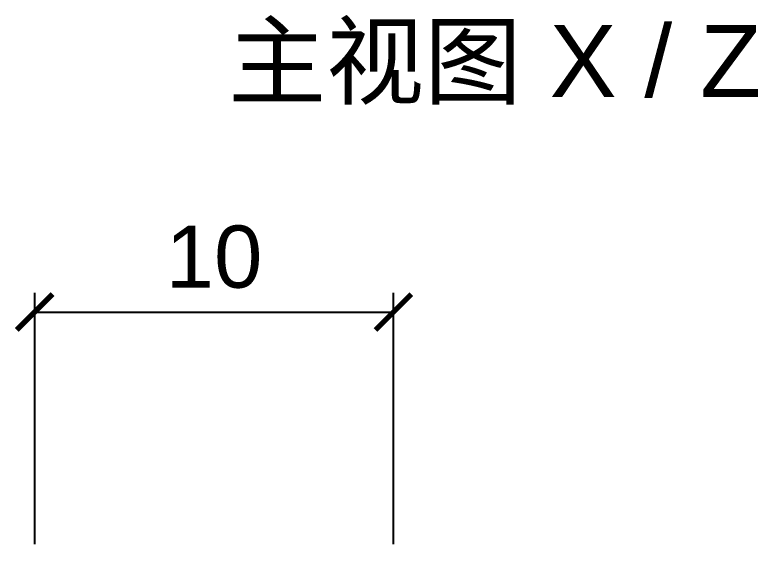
# Model space of a CAD drawing. Header units: millimetres. Extents: x 6 to 539, y 41 to 182.
# Drawn here: x 93.96 to 114.68, y 144.67 to 159.95 of the extents above; entities that cross this region are included whole.
import ezdxf
from ezdxf.enums import TextEntityAlignment as Align

# ---------------------------------------------------------------- set-up
doc = ezdxf.new("R2010")
doc.units = ezdxf.units.MM
doc.layers.add('ANNOTATIONS', color=7, linetype='CONTINUOUS', lineweight=18)
doc.layers.add('DIMENSIONS', color=7, linetype='CONTINUOUS', lineweight=18)
doc.styles.add('CJK', font='Arial Unicode.ttf')
doc.styles.add('OpenSansCondensed-Light', font='OpenSansCondensed-Light.ttf')
doc.dimstyles.new('EZDXF', dxfattribs={"dimtxt": 0.25, "dimasz": 0.175, "dimexe": 0.375, "dimexo": 0.125, "dimgap": 0.1, "dimtad": 1, "dimlfac": 100, "dimzin": 12, "dimdsep": 46, "dimtxsty": 'OpenSansCondensed-Light', "dimblk": 'ARCHTICK', "dimcen": 2.5, "dimazin": 3, "dimtfac": 0.5, "dimtmove": 2, "dimatfit": 3})

# ---------------------------------------------------------------- blocks, each defined once
blk = doc.blocks.new('_ARCHTICK')
at = {"color": 0, "linetype": 'BYBLOCK', "const_width": 0.15}
blk.add_lwpolyline([(-0.5, -0.5), (0.5, 0.5)], dxfattribs=at)

msp = doc.modelspace()

# ---------------------------------------------------------------- texts
at = {"layer": 'ANNOTATIONS', "style": 'CJK'}
msp.add_text('主视图 X / Z', height=2, dxfattribs=at).set_placement((107.33333, 157.66667), align=Align.CENTER)

# ---------------------------------------------------------------- dimensions: what is measured, and where the dimension line sits
at = {"layer": 'DIMENSIONS'}
msp.add_linear_dim(base=(94.5093, 151.66667), p1=(94.5093, 144.66667), p2=(104.5093, 144.66667), dimstyle='EZDXF', override={"dimtxt": 1.733333, "dimasz": 1, "dimexe": 0.533333, "dimexo": 0.533333, "dimgap": 0.666667, "dimdec": 4, "dimlfac": 1, "dimzin": 8, "dimtxsty": 'CJK', "dimclrd": 7, "dimclre": 7, "dimclrt": 7}, dxfattribs=at).render()

doc.saveas('drawing.dxf')
